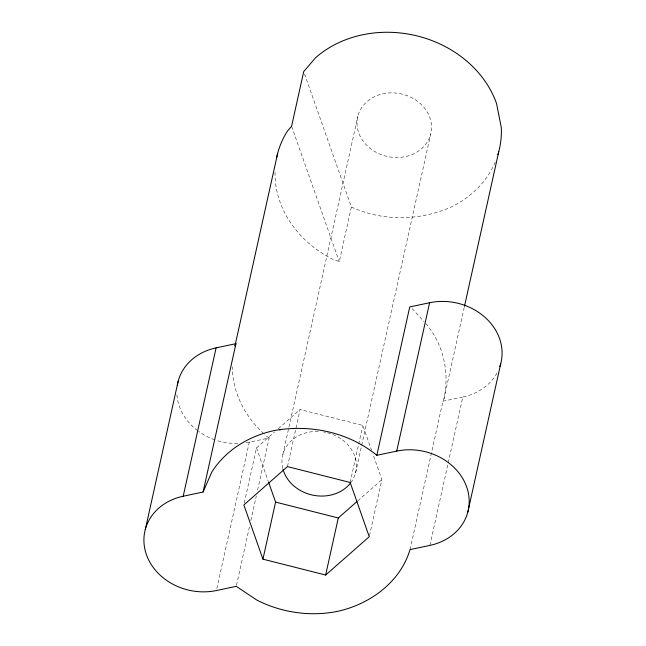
<?xml version="1.0" encoding="UTF-8"?>
<svg xmlns="http://www.w3.org/2000/svg" width="646" height="646" viewBox="0 0 646 646"><rect width="100%" height="100%" fill="white"/><g stroke="black" fill="none" stroke-linecap="round" stroke-linejoin="round"><path stroke-width="0.48" stroke-dasharray="3.23 2.42" d="M410.04 549.601L442.93 401.239L443.947 398.913C449.842 372.217 443.204 342.743 424.729 322.362M216.838 588.563L249.291 442.163L269.156 437.964L257.173 492.002M244.293 502.976L256.502 447.88L274.55 432.012M236.484 585.341L249.55 526.393M250.858 520.498L256.3 495.934M282.859 454.55L357.916 115.981M287.47 466.598L300.115 409.532L362.818 425.407L371.523 450.141M275.018 172.329A107.817 92.128 12.5 0 0 332.294 259.054L339.255 261.678L351.384 206.995L304.379 73.466M350.164 482.473L358.457 445.086M358.675 444.101L362.818 425.407M355.55 472.961L430.616 134.384A37.5 32.042 12.5 0 0 383.199 93.751A37.5 32.042 12.5 0 0 368.979 147.417A37.5 32.042 12.5 0 0 430.616 134.384M369.472 535.712L381.907 479.631L372.863 453.944M443.947 398.913L464.256 307.294M429.897 545.402L447.977 463.852M448.195 462.875L462.794 397.04A56.25 48.062 12.5 0 0 497.598 371.862M278.313 428.702L300.115 409.532M357.844 500.787L381.907 479.631M442.93 401.239L462.794 397.04M351.384 206.995C382.787 221.546 419.997 220.948 451.465 206.881A107.817 92.128 12.5 0 0 495.191 162.114M269.156 437.964L266.758 436.365A107.817 92.128 12.5 0 1 264.513 434.387M412.132 308.546L424.059 321.635M291.588 126.261L339.255 261.678M256.502 447.88L268.227 481.173M249.291 442.163A56.25 48.062 12.5 0 1 244.592 442.962M237.817 443.479A56.25 48.062 12.5 0 1 215.691 440.112M214.763 439.789A56.25 48.062 12.5 0 1 198.484 431.294M197.716 430.72A56.25 48.062 12.5 0 1 176.851 393.705M263.778 433.716A107.817 92.128 12.5 0 1 232.318 366.936M327.417 432.772A37.5 32.042 12.5 0 1 351.133 482.231M282.795 468.512A37.5 32.042 12.5 0 1 319.665 431.536M323.573 431.98A37.5 32.042 12.5 0 1 325.511 432.335"/><path stroke-width="0.97" d="M145.285 529.567L178.175 381.213M183.206 496.225L216.103 347.863L235.96 343.672L203.07 492.034L183.206 496.225A56.25 48.062 12.5 0 0 146.432 554.656A56.25 48.062 12.5 0 0 216.402 590.525L236.266 586.326L256.712 600.005A107.817 92.128 12.5 0 0 338.367 611.181C370.433 603.848 400.326 582.038 410.04 549.601L429.897 545.402A56.25 48.062 12.5 0 0 466.678 486.971A56.25 48.062 12.5 0 0 396.709 451.11L376.844 455.301C348.46 432.174 310.427 424.22 274.744 430.446A107.817 92.128 12.5 0 0 211.726 472.202L203.07 492.034M277.643 153.409L234.942 345.99L235.96 343.672M262.938 559.161L243.857 504.938L287.47 466.598L350.164 482.473L369.254 536.689L325.641 575.037L262.938 559.161L275.592 502.095L268.558 482.118M325.641 575.037L338.294 517.971L357.093 501.449M376.844 455.301L409.734 306.939L429.598 302.748A56.25 48.062 12.5 0 1 485.332 317.622A56.25 48.062 12.5 0 1 499.875 366.468M396.709 451.11L429.598 302.748M464.474 306.309L498.76 151.649M467.825 512.06L500.715 363.698M275.592 502.095L338.294 517.971M279.823 429.558L280.033 430.147M497.945 154.523A107.817 92.128 12.5 0 0 501.312 127.69L496.564 103.562A107.817 92.128 12.5 0 0 315.563 57.736L303.709 71.577L291.588 126.261L287.308 131.259A107.817 92.128 12.5 0 0 276.714 157.293M177.367 384.984A56.25 48.062 12.5 0 1 216.103 347.863M350.56 482.99A37.5 32.042 12.5 0 1 313.132 495.216A37.5 32.042 12.5 0 1 283.045 469.44"/></g></svg>
